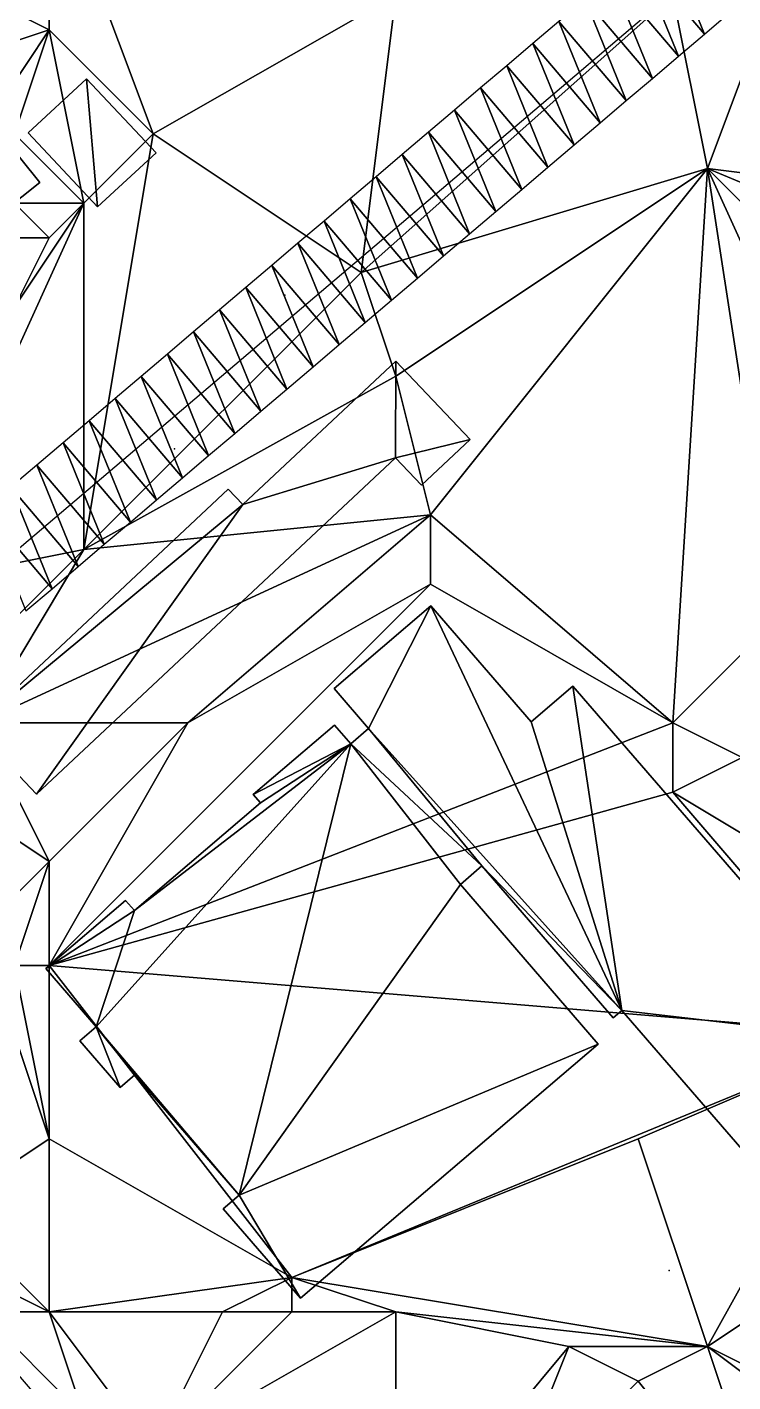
# Model space of a CAD drawing. Header units: metres. Extents: x -1103 to 901, y -902 to 905.
# Drawn here: x -155.3 to -114.5, y 412 to 490.2 of the extents above; entities that cross this region are included whole.
import ezdxf

# ---------------------------------------------------------------- set-up
doc = ezdxf.new("R2010")
doc.units = ezdxf.units.M
for name, color, linetype in [('OSM_BUILDING_FOOTPRINTS', 7, 'CONTINUOUS'), ('OSM_BUILDING_ROOFS', 1, 'CONTINUOUS'), ('OSM_BUILDING_WALLS', 8, 'CONTINUOUS'), ('OSM_ROAD_AXES', 2, 'CONTINUOUS'), ('OSM_ROAD_SURFACE', 9, 'CONTINUOUS'), ('OSM_TERRAIN', 3, 'CONTINUOUS'), ('OSM_TREES', 3, 'CONTINUOUS')]:
    doc.layers.add(name, color=color, linetype=linetype)

msp = doc.modelspace()

# ---------------------------------------------------------------- linework, layer by layer
at = {"layer": 'OSM_BUILDING_FOOTPRINTS'}
for points in [[(-175.877, 507.762, 13.764), (-185.163, 500.397, 13.764), (-163.818, 473.822, 13.764), (-154.532, 481.188, 13.764), (-175.877, 507.762, 13.764)], [(-155.207, 484.052, 15.726), (-151.846, 487.171, 15.726), (-147.834, 482.902, 15.726), (-151.205, 479.783, 15.726), (-155.207, 484.052, 15.726)], [(-133.994, 470.87, 15.923), (-129.705, 466.358, 15.923), (-132.513, 463.725, 15.923), (-134.005, 465.296, 15.923), (-154.731, 445.876, 15.923), (-158.368, 449.714, 15.923), (-143.666, 463.493, 15.923), (-142.826, 462.609, 15.923), (-133.994, 470.87, 15.923)]]:
    msp.add_polyline3d(points, close=True, dxfattribs=at)
msp.add_polyline3d([(-113.766, 425.108, 16.701), (-120.951, 433.402, 16.701), (-121.448, 432.982, 16.701), (-129.02, 441.74, 16.701), (-130.269, 440.668, 16.701), (-122.31, 431.466, 16.701), (-139.499, 416.791, 16.701), (-143.965, 421.956, 16.701), (-143.036, 422.741, 16.701), (-149.05, 429.686, 16.701), (-149.901, 428.956, 16.701), (-152.233, 431.654, 16.701), (-151.282, 432.462, 16.701), (-154.19, 435.824, 16.701), (-149.591, 439.75, 16.701), (-149.083, 439.163, 16.701), (-141.798, 445.39, 16.701), (-142.218, 445.865, 16.701), (-137.532, 449.869, 16.701), (-136.592, 448.796, 16.701), (-135.564, 449.681, 16.701), (-137.554, 451.992, 16.701), (-137.554, 451.992, 16.701), (-131.971, 456.758, 16.701), (-126.179, 450.068, 16.701), (-123.781, 452.114, 16.701), (-106.083, 431.666, 16.701)], dxfattribs=at)
at = {"layer": 'OSM_BUILDING_ROOFS'}
for points in [[(-163.818, 473.822, 18.964), (-154.532, 481.188, 18.964), (-175.877, 507.762, 18.964)], [(-151.846, 487.171, 25.726), (-155.207, 484.052, 25.726), (-151.205, 479.783, 25.726)], [(-151.846, 487.171, 25.726), (-151.205, 479.783, 25.726), (-147.834, 482.902, 25.726)], [(-134.005, 465.296, 25.923), (-133.994, 470.87, 25.923), (-142.826, 462.609, 25.923)], [(-134.005, 465.296, 25.923), (-129.705, 466.358, 25.923), (-133.994, 470.87, 25.923)], [(-134.005, 465.296, 25.923), (-132.513, 463.725, 25.923), (-129.705, 466.358, 25.923)], [(-142.826, 462.609, 25.923), (-154.731, 445.876, 25.923), (-134.005, 465.296, 25.923)], [(-142.826, 462.609, 25.923), (-143.666, 463.493, 25.923), (-158.368, 449.714, 25.923)], [(-142.826, 462.609, 25.923), (-158.368, 449.714, 25.923), (-154.731, 445.876, 25.923)], [(-131.971, 456.758, 21.901), (-137.554, 451.992, 21.901), (-135.564, 449.681, 21.901)], [(-120.951, 433.402, 21.901), (-131.971, 456.758, 21.901), (-135.564, 449.681, 21.901)], [(-120.951, 433.402, 21.901), (-126.179, 450.068, 21.901), (-131.971, 456.758, 21.901)], [(-120.951, 433.402, 21.901), (-123.781, 452.114, 21.901), (-126.179, 450.068, 21.901)], [(-120.951, 433.402, 21.901), (-106.083, 431.666, 21.901), (-123.781, 452.114, 21.901)], [(-136.592, 448.796, 21.901), (-137.532, 449.869, 21.901), (-142.218, 445.865, 21.901)], [(-129.02, 441.74, 21.901), (-135.564, 449.681, 21.901), (-136.592, 448.796, 21.901)], [(-129.02, 441.74, 21.901), (-120.951, 433.402, 21.901), (-135.564, 449.681, 21.901)], [(-136.592, 448.796, 21.901), (-149.083, 439.163, 21.901), (-151.282, 432.462, 21.901)], [(-136.592, 448.796, 21.901), (-151.282, 432.462, 21.901), (-143.036, 422.741, 21.901)], [(-136.592, 448.796, 21.901), (-141.798, 445.39, 21.901), (-149.083, 439.163, 21.901)], [(-136.592, 448.796, 21.901), (-143.036, 422.741, 21.901), (-130.269, 440.668, 21.901)], [(-136.592, 448.796, 21.901), (-142.218, 445.865, 21.901), (-141.798, 445.39, 21.901)], [(-136.592, 448.796, 21.901), (-130.269, 440.668, 21.901), (-129.02, 441.74, 21.901)], [(-129.02, 441.74, 21.901), (-121.448, 432.982, 21.901), (-120.951, 433.402, 21.901)], [(-143.036, 422.741, 21.901), (-122.31, 431.466, 21.901), (-130.269, 440.668, 21.901)], [(-149.083, 439.163, 21.901), (-149.591, 439.75, 21.901), (-154.19, 435.824, 21.901)], [(-149.083, 439.163, 21.901), (-154.19, 435.824, 21.901), (-151.282, 432.462, 21.901)], [(-120.951, 433.402, 21.901), (-113.766, 425.108, 21.901), (-106.083, 431.666, 21.901)], [(-151.282, 432.462, 21.901), (-152.233, 431.654, 21.901), (-149.901, 428.956, 21.901)], [(-151.282, 432.462, 21.901), (-149.901, 428.956, 21.901), (-149.05, 429.686, 21.901)], [(-151.282, 432.462, 21.901), (-149.05, 429.686, 21.901), (-143.036, 422.741, 21.901)], [(-143.036, 422.741, 21.901), (-139.499, 416.791, 21.901), (-122.31, 431.466, 21.901)], [(-143.036, 422.741, 21.901), (-143.965, 421.956, 21.901), (-139.499, 416.791, 21.901)]]:
    msp.add_3dface(points, dxfattribs=at)
at = {"layer": 'OSM_BUILDING_WALLS'}
for points in [[(-154.532, 481.188, 13.764), (-175.877, 507.762, 13.764), (-175.877, 507.762, 18.964)], [(-154.532, 481.188, 13.764), (-175.877, 507.762, 18.964), (-154.532, 481.188, 18.964)], [(-151.846, 487.171, 15.726), (-155.207, 484.052, 15.726), (-155.207, 484.052, 25.726)], [(-151.846, 487.171, 15.726), (-155.207, 484.052, 25.726), (-151.846, 487.171, 25.726)], [(-147.834, 482.902, 15.726), (-151.846, 487.171, 15.726), (-151.846, 487.171, 25.726)], [(-147.834, 482.902, 15.726), (-151.846, 487.171, 25.726), (-147.834, 482.902, 25.726)], [(-155.207, 484.052, 15.726), (-151.205, 479.783, 15.726), (-151.205, 479.783, 25.726)], [(-155.207, 484.052, 15.726), (-151.205, 479.783, 25.726), (-155.207, 484.052, 25.726)], [(-151.205, 479.783, 15.726), (-147.834, 482.902, 15.726), (-147.834, 482.902, 25.726)], [(-151.205, 479.783, 15.726), (-147.834, 482.902, 25.726), (-151.205, 479.783, 25.726)], [(-163.818, 473.822, 13.764), (-154.532, 481.188, 13.764), (-154.532, 481.188, 18.964)], [(-163.818, 473.822, 13.764), (-154.532, 481.188, 18.964), (-163.818, 473.822, 18.964)], [(-133.994, 470.87, 15.923), (-142.826, 462.609, 15.923), (-142.826, 462.609, 25.923)], [(-133.994, 470.87, 15.923), (-142.826, 462.609, 25.923), (-133.994, 470.87, 25.923)], [(-129.705, 466.358, 15.923), (-133.994, 470.87, 15.923), (-133.994, 470.87, 25.923)], [(-129.705, 466.358, 15.923), (-133.994, 470.87, 25.923), (-129.705, 466.358, 25.923)], [(-132.513, 463.725, 15.923), (-129.705, 466.358, 15.923), (-129.705, 466.358, 25.923)], [(-132.513, 463.725, 15.923), (-129.705, 466.358, 25.923), (-132.513, 463.725, 25.923)], [(-154.731, 445.876, 15.923), (-134.005, 465.296, 15.923), (-134.005, 465.296, 25.923)], [(-154.731, 445.876, 15.923), (-134.005, 465.296, 25.923), (-154.731, 445.876, 25.923)], [(-134.005, 465.296, 15.923), (-132.513, 463.725, 15.923), (-132.513, 463.725, 25.923)], [(-134.005, 465.296, 15.923), (-132.513, 463.725, 25.923), (-134.005, 465.296, 25.923)], [(-143.666, 463.493, 15.923), (-158.368, 449.714, 15.923), (-158.368, 449.714, 25.923)], [(-143.666, 463.493, 15.923), (-158.368, 449.714, 25.923), (-143.666, 463.493, 25.923)], [(-142.826, 462.609, 15.923), (-143.666, 463.493, 15.923), (-143.666, 463.493, 25.923)], [(-142.826, 462.609, 15.923), (-143.666, 463.493, 25.923), (-142.826, 462.609, 25.923)], [(-131.971, 456.758, 16.701), (-137.554, 451.992, 16.701), (-137.554, 451.992, 21.901)], [(-131.971, 456.758, 16.701), (-137.554, 451.992, 21.901), (-131.971, 456.758, 21.901)], [(-126.179, 450.068, 16.701), (-131.971, 456.758, 16.701), (-131.971, 456.758, 21.901)], [(-126.179, 450.068, 16.701), (-131.971, 456.758, 21.901), (-126.179, 450.068, 21.901)], [(-137.554, 451.992, 16.701), (-135.564, 449.681, 16.701), (-135.564, 449.681, 21.901)], [(-137.554, 451.992, 16.701), (-135.564, 449.681, 21.901), (-137.554, 451.992, 21.901)], [(-123.781, 452.114, 16.701), (-126.179, 450.068, 16.701), (-126.179, 450.068, 21.901)], [(-123.781, 452.114, 16.701), (-126.179, 450.068, 21.901), (-123.781, 452.114, 21.901)], [(-106.083, 431.666, 16.701), (-123.781, 452.114, 16.701), (-123.781, 452.114, 21.901)], [(-106.083, 431.666, 16.701), (-123.781, 452.114, 21.901), (-106.083, 431.666, 21.901)], [(-158.368, 449.714, 15.923), (-154.731, 445.876, 15.923), (-154.731, 445.876, 25.923)], [(-158.368, 449.714, 15.923), (-154.731, 445.876, 25.923), (-158.368, 449.714, 25.923)], [(-137.532, 449.869, 16.701), (-142.218, 445.865, 16.701), (-142.218, 445.865, 21.901)], [(-137.532, 449.869, 16.701), (-142.218, 445.865, 21.901), (-137.532, 449.869, 21.901)], [(-136.592, 448.796, 16.701), (-137.532, 449.869, 16.701), (-137.532, 449.869, 21.901)], [(-136.592, 448.796, 16.701), (-137.532, 449.869, 21.901), (-136.592, 448.796, 21.901)], [(-135.564, 449.681, 16.701), (-136.592, 448.796, 16.701), (-136.592, 448.796, 21.901)], [(-135.564, 449.681, 16.701), (-136.592, 448.796, 21.901), (-135.564, 449.681, 21.901)], [(-142.218, 445.865, 16.701), (-141.798, 445.39, 16.701), (-141.798, 445.39, 21.901)], [(-142.218, 445.865, 16.701), (-141.798, 445.39, 21.901), (-142.218, 445.865, 21.901)], [(-141.798, 445.39, 16.701), (-149.083, 439.163, 16.701), (-149.083, 439.163, 21.901)], [(-141.798, 445.39, 16.701), (-149.083, 439.163, 21.901), (-141.798, 445.39, 21.901)], [(-130.269, 440.668, 16.701), (-129.02, 441.74, 16.701), (-129.02, 441.74, 21.901)], [(-130.269, 440.668, 16.701), (-129.02, 441.74, 21.901), (-130.269, 440.668, 21.901)], [(-129.02, 441.74, 16.701), (-121.448, 432.982, 16.701), (-121.448, 432.982, 21.901)], [(-129.02, 441.74, 16.701), (-121.448, 432.982, 21.901), (-129.02, 441.74, 21.901)], [(-122.31, 431.466, 16.701), (-130.269, 440.668, 16.701), (-130.269, 440.668, 21.901)], [(-122.31, 431.466, 16.701), (-130.269, 440.668, 21.901), (-122.31, 431.466, 21.901)], [(-149.591, 439.75, 16.701), (-154.19, 435.824, 16.701), (-154.19, 435.824, 21.901)], [(-149.591, 439.75, 16.701), (-154.19, 435.824, 21.901), (-149.591, 439.75, 21.901)], [(-149.083, 439.163, 16.701), (-149.591, 439.75, 16.701), (-149.591, 439.75, 21.901)], [(-149.083, 439.163, 16.701), (-149.591, 439.75, 21.901), (-149.083, 439.163, 21.901)], [(-154.19, 435.824, 16.701), (-151.282, 432.462, 16.701), (-151.282, 432.462, 21.901)], [(-154.19, 435.824, 16.701), (-151.282, 432.462, 21.901), (-154.19, 435.824, 21.901)], [(-121.448, 432.982, 16.701), (-120.951, 433.402, 16.701), (-120.951, 433.402, 21.901)], [(-121.448, 432.982, 16.701), (-120.951, 433.402, 21.901), (-121.448, 432.982, 21.901)], [(-120.951, 433.402, 16.701), (-113.766, 425.108, 16.701), (-113.766, 425.108, 21.901)], [(-120.951, 433.402, 16.701), (-113.766, 425.108, 21.901), (-120.951, 433.402, 21.901)], [(-151.282, 432.462, 16.701), (-152.233, 431.654, 16.701), (-152.233, 431.654, 21.901)], [(-151.282, 432.462, 16.701), (-152.233, 431.654, 21.901), (-151.282, 432.462, 21.901)], [(-152.233, 431.654, 16.701), (-149.901, 428.956, 16.701), (-149.901, 428.956, 21.901)], [(-152.233, 431.654, 16.701), (-149.901, 428.956, 21.901), (-152.233, 431.654, 21.901)], [(-139.499, 416.791, 16.701), (-122.31, 431.466, 16.701), (-122.31, 431.466, 21.901)], [(-139.499, 416.791, 16.701), (-122.31, 431.466, 21.901), (-139.499, 416.791, 21.901)], [(-149.901, 428.956, 16.701), (-149.05, 429.686, 16.701), (-149.05, 429.686, 21.901)], [(-149.901, 428.956, 16.701), (-149.05, 429.686, 21.901), (-149.901, 428.956, 21.901)], [(-149.05, 429.686, 16.701), (-143.036, 422.741, 16.701), (-143.036, 422.741, 21.901)], [(-149.05, 429.686, 16.701), (-143.036, 422.741, 21.901), (-149.05, 429.686, 21.901)], [(-143.036, 422.741, 16.701), (-143.965, 421.956, 16.701), (-143.965, 421.956, 21.901)], [(-143.036, 422.741, 16.701), (-143.965, 421.956, 21.901), (-143.036, 422.741, 21.901)], [(-143.965, 421.956, 16.701), (-139.499, 416.791, 16.701), (-139.499, 416.791, 21.901)], [(-143.965, 421.956, 16.701), (-139.499, 416.791, 21.901), (-143.965, 421.956, 21.901)]]:
    msp.add_3dface(points, dxfattribs=at)
at = {"layer": 'OSM_ROAD_AXES'}
msp.add_polyline3d([(338.128, 881.942, 14.359), (234.895, 793.04, 12.898), (204.718, 767.892, 16.831), (76.88, 658.585, 15.214), (-16.846, 578.441, 10.141), (-81.964, 522.77, 11.318), (-163.309, 453.629, 16.809), (-182.001, 437.737, 14.897), (-234.694, 391.565, 11.193), (-256.57, 375.209, 14.917), (-337.594, 302.816, 14.849)], dxfattribs=at)
at = {"layer": 'OSM_ROAD_SURFACE'}
for points in [[(-118.554, 495.606, 18.384), (-120.06, 494.326, 18.493), (-116.175, 489.754, 18.563)], [(-118.554, 495.606, 18.384), (-116.175, 489.754, 18.563), (-114.668, 491.035, 18.366)], [(-120.06, 494.326, 18.493), (-121.567, 493.046, 18.602), (-117.681, 488.474, 18.718)], [(-120.06, 494.326, 18.493), (-117.681, 488.474, 18.718), (-116.175, 489.754, 18.563)], [(-121.567, 493.046, 18.602), (-123.073, 491.765, 18.693), (-119.187, 487.194, 18.723)], [(-121.567, 493.046, 18.602), (-119.187, 487.194, 18.723), (-117.681, 488.474, 18.718)], [(-123.073, 491.765, 18.693), (-124.579, 490.485, 18.703), (-120.694, 485.913, 18.729)], [(-123.073, 491.765, 18.693), (-120.694, 485.913, 18.729), (-119.187, 487.194, 18.723)], [(-124.579, 490.485, 18.703), (-126.086, 489.205, 18.712), (-122.2, 484.633, 18.735)], [(-124.579, 490.485, 18.703), (-122.2, 484.633, 18.735), (-120.694, 485.913, 18.729)], [(-126.086, 489.205, 18.712), (-127.592, 487.924, 18.722), (-123.706, 483.352, 18.741)], [(-126.086, 489.205, 18.712), (-123.706, 483.352, 18.741), (-122.2, 484.633, 18.735)], [(-127.592, 487.924, 18.722), (-129.099, 486.644, 18.732), (-125.213, 482.072, 18.747)], [(-127.592, 487.924, 18.722), (-125.213, 482.072, 18.747), (-123.706, 483.352, 18.741)], [(-129.099, 486.644, 18.732), (-130.605, 485.363, 18.742), (-126.719, 480.792, 18.753)], [(-129.099, 486.644, 18.732), (-126.719, 480.792, 18.753), (-125.213, 482.072, 18.747)], [(-130.605, 485.363, 18.742), (-132.111, 484.083, 18.751), (-128.226, 479.511, 18.759)], [(-130.605, 485.363, 18.742), (-128.226, 479.511, 18.759), (-126.719, 480.792, 18.753)], [(-132.111, 484.083, 18.751), (-133.618, 482.803, 18.761), (-129.732, 478.231, 18.765)], [(-132.111, 484.083, 18.751), (-129.732, 478.231, 18.765), (-128.226, 479.511, 18.759)], [(-133.618, 482.803, 18.761), (-135.124, 481.522, 18.771), (-131.238, 476.95, 18.71)], [(-133.618, 482.803, 18.761), (-131.238, 476.95, 18.71), (-129.732, 478.231, 18.765)], [(-135.124, 481.522, 18.771), (-136.631, 480.242, 18.678), (-132.745, 475.67, 18.612)], [(-135.124, 481.522, 18.771), (-132.745, 475.67, 18.612), (-131.238, 476.95, 18.71)], [(-136.631, 480.242, 18.678), (-138.137, 478.961, 18.568), (-134.251, 474.39, 18.514)], [(-136.631, 480.242, 18.678), (-134.251, 474.39, 18.514), (-132.745, 475.67, 18.612)], [(-138.137, 478.961, 18.568), (-139.643, 477.681, 18.468), (-135.758, 473.109, 18.428)], [(-138.137, 478.961, 18.568), (-135.758, 473.109, 18.428), (-134.251, 474.39, 18.514)], [(-139.643, 477.681, 18.468), (-141.15, 476.401, 18.386), (-137.264, 471.829, 18.364)], [(-139.643, 477.681, 18.468), (-137.264, 471.829, 18.364), (-135.758, 473.109, 18.428)], [(-141.15, 476.401, 18.386), (-142.656, 475.12, 18.304), (-138.77, 470.549, 18.3)], [(-141.15, 476.401, 18.386), (-138.77, 470.549, 18.3), (-137.264, 471.829, 18.364)], [(-142.656, 475.12, 18.304), (-144.163, 473.84, 18.223), (-140.277, 469.268, 18.236)], [(-142.656, 475.12, 18.304), (-140.277, 469.268, 18.236), (-138.77, 470.549, 18.3)], [(-144.163, 473.84, 18.223), (-145.669, 472.559, 18.141), (-141.783, 467.988, 18.172)], [(-144.163, 473.84, 18.223), (-141.783, 467.988, 18.172), (-140.277, 469.268, 18.236)], [(-145.669, 472.559, 18.141), (-147.175, 471.279, 18.059), (-143.289, 466.707, 18.108)], [(-145.669, 472.559, 18.141), (-143.289, 466.707, 18.108), (-141.783, 467.988, 18.172)], [(-147.175, 471.279, 18.059), (-148.682, 469.999, 17.978), (-144.796, 465.427, 18.044)], [(-147.175, 471.279, 18.059), (-144.796, 465.427, 18.044), (-143.289, 466.707, 18.108)], [(-148.682, 469.999, 17.978), (-150.188, 468.718, 17.896), (-146.302, 464.147, 17.98)], [(-148.682, 469.999, 17.978), (-146.302, 464.147, 17.98), (-144.796, 465.427, 18.044)], [(-150.188, 468.718, 17.896), (-151.694, 467.438, 17.844), (-147.809, 462.866, 17.916)], [(-150.188, 468.718, 17.896), (-147.809, 462.866, 17.916), (-146.302, 464.147, 17.98)], [(-151.694, 467.438, 17.844), (-153.201, 466.158, 17.747), (-149.315, 461.586, 17.852)], [(-151.694, 467.438, 17.844), (-149.315, 461.586, 17.852), (-147.809, 462.866, 17.916)], [(-153.201, 466.158, 17.747), (-154.707, 464.877, 17.636), (-150.821, 460.305, 17.816)], [(-153.201, 466.158, 17.747), (-150.821, 460.305, 17.816), (-149.315, 461.586, 17.852)], [(-154.707, 464.877, 17.636), (-156.214, 463.597, 17.525), (-152.328, 459.025, 17.833)], [(-154.707, 464.877, 17.636), (-152.328, 459.025, 17.833), (-150.821, 460.305, 17.816)], [(-156.214, 463.597, 17.525), (-157.72, 462.316, 17.414), (-153.834, 457.745, 17.694)], [(-156.214, 463.597, 17.525), (-153.834, 457.745, 17.694), (-152.328, 459.025, 17.833)], [(-157.72, 462.316, 17.414), (-155.341, 456.464, 17.467), (-153.834, 457.745, 17.694)], [(-154.709, 411.149, 16.702), (-156.027, 412.653, 16.663), (-160.539, 408.698, 16.492)]]:
    msp.add_3dface(points, dxfattribs=at)
at = {"layer": 'OSM_TERRAIN'}
for points in [[(-158, 492, 17.577), (-154, 490, 17.994), (-154, 500, 18.644)], [(-148, 484, 17.974), (-154, 500, 18.644), (-154, 490, 17.994)], [(-148, 484, 17.974), (-134, 492, 18.941), (-154, 500, 18.644)], [(-118, 492, 18.513), (-116, 482, 18.985), (-110, 498, 17.518)], [(-116, 482, 18.985), (-84, 478, 18.067), (-110, 498, 17.518)], [(-160, 488, 16.051), (-154, 490, 17.994), (-158, 492, 17.577)], [(-148, 484, 17.974), (-136, 476, 18.612), (-134, 492, 18.941)], [(-116, 482, 18.985), (-118, 492, 18.513), (-136, 476, 18.612)], [(-136, 476, 18.612), (-118, 492, 18.513), (-134, 492, 18.941)], [(-158, 484, 16.616), (-154, 490, 17.994), (-160, 488, 16.051)], [(-158, 484, 16.616), (-156, 484, 17.6), (-154, 490, 17.994)], [(-152, 480, 17.862), (-154, 490, 17.994), (-156, 484, 17.6)], [(-152, 480, 17.862), (-148, 484, 17.974), (-154, 490, 17.994)], [(-156, 480, 16.361), (-152, 480, 17.862), (-156, 484, 17.6)], [(-152, 480, 17.862), (-152, 460, 17.743), (-148, 484, 17.974)], [(-148, 484, 17.974), (-152, 460, 17.743), (-136, 476, 18.612)], [(-134, 470, 18.09), (-116, 482, 18.985), (-136, 476, 18.612)], [(-132, 462, 18.134), (-116, 482, 18.985), (-134, 470, 18.09)], [(-132, 462, 18.134), (-118, 450, 18.905), (-116, 482, 18.985)], [(-118, 450, 18.905), (-112, 456, 19.035), (-116, 482, 18.985)], [(-112, 456, 19.035), (-106, 460, 19.285), (-116, 482, 18.985)], [(-106, 460, 19.285), (-100, 466, 19.525), (-116, 482, 18.985)], [(-100, 466, 19.525), (-92, 472, 19.089), (-116, 482, 18.985)], [(-116, 482, 18.985), (-92, 472, 19.089), (-84, 478, 18.067)], [(-152, 460, 17.743), (-152, 480, 17.862), (-162, 458, 17.045)], [(-162, 458, 17.045), (-152, 480, 17.862), (-156, 474, 17.495)], [(-158, 478, 16.156), (-154, 478, 17.352), (-156, 480, 16.361)], [(-156, 474, 17.495), (-152, 480, 17.862), (-154, 478, 17.352)], [(-154, 478, 17.352), (-152, 480, 17.862), (-156, 480, 16.361)], [(-156, 474, 17.495), (-154, 478, 17.352), (-158, 478, 16.156)], [(-152, 460, 17.743), (-134, 470, 18.09), (-136, 476, 18.612)], [(-152, 460, 17.743), (-132, 462, 18.134), (-134, 470, 18.09)], [(-146, 450, 18.179), (-132, 462, 18.134), (-158, 450, 18.09)], [(-158, 450, 18.09), (-132, 462, 18.134), (-152, 460, 17.743)], [(-132, 458, 18.665), (-132, 462, 18.134), (-146, 450, 18.179)], [(-132, 458, 18.665), (-118, 450, 18.905), (-132, 462, 18.134)], [(-156, 456, 17.293), (-152, 460, 17.743), (-162, 458, 17.045)], [(-156, 456, 17.293), (-158, 450, 18.09), (-152, 460, 17.743)], [(-154, 436, 18.796), (-132, 458, 18.665), (-146, 450, 18.179)], [(-132, 458, 18.665), (-154, 436, 18.796), (-118, 450, 18.905)], [(-114, 448, 17.899), (-112, 456, 19.035), (-118, 450, 18.905)], [(-160, 446, 17.166), (-154, 442, 17.875), (-158, 450, 18.09)], [(-154, 442, 17.875), (-146, 450, 18.179), (-158, 450, 18.09)], [(-154, 436, 18.796), (-146, 450, 18.179), (-154, 442, 17.875)], [(-154, 436, 18.796), (-118, 446, 18.814), (-118, 450, 18.905)], [(-118, 446, 18.814), (-114, 448, 17.899), (-118, 450, 18.905)], [(-118, 446, 18.814), (-108, 440, 17.924), (-114, 448, 17.899)], [(-158, 438, 17.436), (-154, 442, 17.875), (-160, 446, 17.166)], [(-154, 436, 18.796), (-106, 432, 18.789), (-118, 446, 18.814)], [(-106, 432, 18.789), (-108, 440, 17.924), (-118, 446, 18.814)], [(-158, 438, 17.436), (-156, 436, 18.38), (-154, 442, 17.875)], [(-156, 436, 18.38), (-154, 436, 18.796), (-154, 442, 17.875)], [(-158, 438, 17.436), (-160, 422, 17.224), (-154, 426, 18.418)], [(-154, 426, 18.418), (-156, 436, 18.38), (-158, 438, 17.436)], [(-154, 426, 18.418), (-154, 436, 18.796), (-156, 436, 18.38)], [(-154, 426, 18.418), (-140, 418, 18.797), (-154, 436, 18.796)], [(-140, 418, 18.797), (-106, 432, 18.789), (-154, 436, 18.796)], [(-140, 418, 18.797), (-120, 426, 18.933), (-106, 432, 18.789)], [(-116, 414, 18.325), (-106, 432, 18.789), (-120, 426, 18.933)], [(-116, 414, 18.325), (-98, 426, 17.978), (-106, 432, 18.789)], [(-154, 416, 17.503), (-154, 426, 18.418), (-160, 422, 17.224)], [(-154, 416, 17.503), (-140, 418, 18.797), (-154, 426, 18.418)], [(-116, 414, 18.325), (-120, 426, 18.933), (-140, 418, 18.797)], [(-116, 414, 18.325), (-104, 408, 17.034), (-98, 426, 17.978)], [(-162, 420, 16.323), (-154, 416, 17.503), (-160, 422, 17.224)], [(-158, 416, 16.555), (-154, 416, 17.503), (-162, 420, 16.323)], [(-154, 416, 17.503), (-144, 416, 18.089), (-140, 418, 18.797)], [(-144, 416, 18.089), (-140, 416, 18.657), (-140, 418, 18.797)], [(-140, 416, 18.657), (-134, 416, 18.372), (-140, 418, 18.797)], [(-134, 416, 18.372), (-116, 414, 18.325), (-140, 418, 18.797)], [(-160, 408, 16.472), (-152, 410, 16.739), (-158, 416, 16.555)], [(-158, 416, 16.555), (-152, 410, 16.739), (-154, 416, 17.503)], [(-152, 410, 16.739), (-148, 408, 17.163), (-154, 416, 17.503)], [(-154, 416, 17.503), (-148, 408, 17.163), (-144, 416, 18.089)], [(-148, 408, 17.163), (-134, 402, 17.244), (-134, 416, 18.372)], [(-148, 408, 17.163), (-140, 416, 18.657), (-144, 416, 18.089)], [(-148, 408, 17.163), (-134, 416, 18.372), (-140, 416, 18.657)], [(-134, 402, 17.244), (-124, 414, 18.325), (-134, 416, 18.372)], [(-124, 414, 18.325), (-116, 414, 18.325), (-134, 416, 18.372)], [(-134, 402, 17.244), (-128, 404, 17.263), (-124, 414, 18.325)], [(-128, 404, 17.263), (-120, 412, 17.45), (-124, 414, 18.325)], [(-124, 414, 18.325), (-120, 412, 17.45), (-116, 414, 18.325)], [(-112, 402, 17.198), (-116, 414, 18.325), (-120, 412, 17.45)], [(-112, 402, 17.198), (-108, 408, 17.751), (-116, 414, 18.325)], [(-108, 408, 17.751), (-104, 408, 17.034), (-116, 414, 18.325)], [(-128, 404, 17.263), (-112, 402, 17.198), (-120, 412, 17.45)]]:
    msp.add_3dface(points, dxfattribs=at)
at = {"layer": 'OSM_TREES'}
for p in [(-140.406, 474.677, 18.375), (-146.771, 465.807, 18.027), (-118.209, 418.395, 18.556)]:
    msp.add_point(p, dxfattribs=at)

doc.saveas('drawing.dxf')
